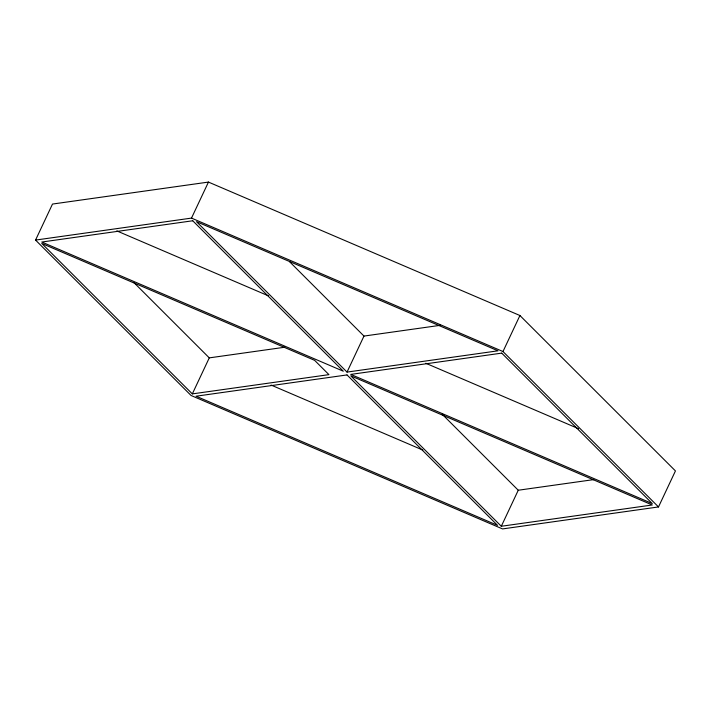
<?xml version="1.0" encoding="UTF-8"?>
<svg xmlns="http://www.w3.org/2000/svg" width="711" height="711" viewBox="0 0 711 711"><rect width="100%" height="100%" fill="white"/><g stroke="black" fill="none" stroke-linecap="round" stroke-linejoin="round"><path stroke-width="1.07" d="M35.55 240.078L52.498 204.057L208.456 182.078L519.928 315.515L675.45 470.922L658.502 506.943L502.544 528.922L191.072 395.485L35.55 240.078L191.499 218.099L502.979 351.536L658.502 506.943M191.499 218.099L208.456 182.078M192.326 393.894L328.935 374.644L314.626 360.344L41.78 243.455L192.326 393.894L209.274 357.873L284.684 347.244M347.03 372.093L497.993 350.816L196.485 221.654L347.03 372.093L363.979 336.072L440.553 325.283M502.979 351.536L519.928 315.515M501.308 526.264L652.271 504.988L350.763 375.826L501.308 526.264L518.257 490.235L593.738 479.605M116.791 230.888L268.562 295.909M425.773 363.25L578.567 428.706M271.069 385.06L422.841 450.072M289.493 261.63L363.979 336.072M442.198 414.237L518.257 490.235M133.997 282.649L209.274 357.873M192.743 220.766L41.78 242.033L343.289 371.204L192.743 220.766M347.021 374.928L196.058 396.205L497.567 525.367L347.021 374.928M501.726 353.127L350.763 374.404L652.271 503.566L501.726 353.127"/></g></svg>
